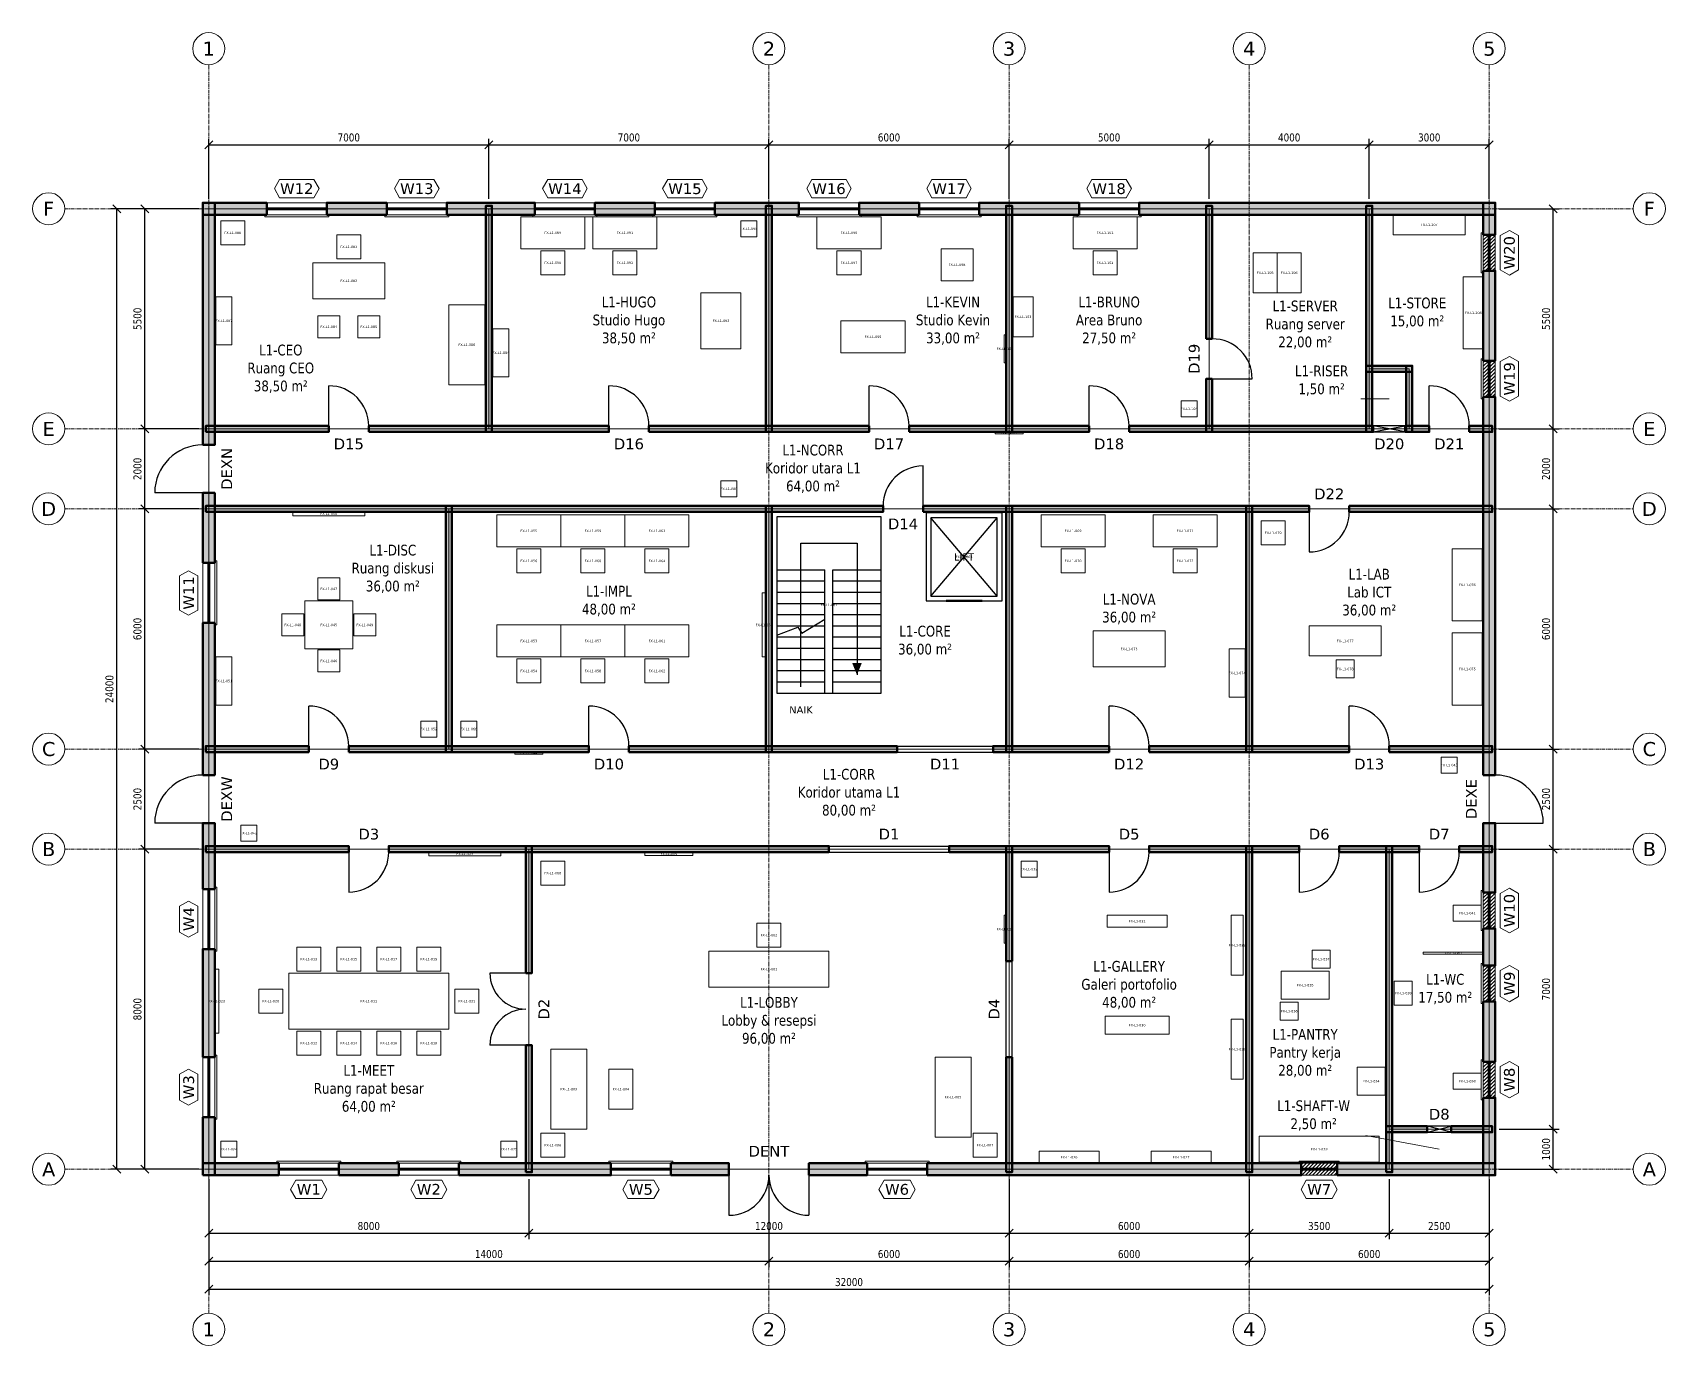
# Model space of a CAD drawing. Header units: millimetres. Extents: x -4400 to 36400, y -4400 to 28400.
import ezdxf
from ezdxf.enums import TextEntityAlignment as Align

# ---------------------------------------------------------------- set-up
doc = ezdxf.new("R2010")
doc.units = ezdxf.units.MM
doc.linetypes.add('CENTER', pattern=[5.08, 3.175, -0.635, 0.635, -0.635])
doc.linetypes.add('DASHED', pattern=[1.524, 1.27, -0.254])
for name, color, linetype, lineweight, true_color in [('A-ANNO-DIMS', 7, 'Continuous', 18, 0x2f4238), ('A-ANNO-RMNM', 7, 'Continuous', 18, 0x22302a), ('A-DOOR', 7, 'Continuous', 25, 0x1f4d3a), ('A-DOOR-IDEN', 7, 'Continuous', 13, 0x3d5a4c), ('A-FURN', 7, 'Continuous', 18, 0x8a8076), ('A-FURN-IDEN', 7, 'Continuous', 9, 0x8a8076), ('A-GLAZ', 7, 'Continuous', 18, 0x1f4d3a), ('A-GLAZ-IDEN', 7, 'Continuous', 13, 0x3d5a4c), ('A-GRID', 7, 'CENTER', 13, 0x8fa99b), ('A-GRID-IDEN', 7, 'Continuous', 18, 0x2f4238), ('A-STRS', 7, 'Continuous', 25, 0xb5532f), ('A-WALL', 7, 'Continuous', 50, 0x1f4d3a)]:
    doc.layers.add(name, color=color, linetype=linetype, lineweight=lineweight, true_color=true_color)
doc.layers.add('A-AREA', color=7, linetype='Continuous', lineweight=13, true_color=0xa0b4aa, plot=False)
doc.styles.add('KR-SANS', font='DejaVuSans.ttf', dxfattribs={"width": 0.8})
doc.dimstyles.new('KR-100', dxfattribs={"dimscale": 100, "dimtxt": 2, "dimasz": 0, "dimexe": 1.5, "dimexo": 1, "dimgap": 0.8, "dimtad": 1, "dimdec": 0, "dimtxsty": 'KR-SANS', "dimtsz": 1, "dimcen": 2.5, "dimclrd": 256, "dimclre": 256, "dimclrt": 256, "dimazin": 3, "dimtfac": 1, "dimtmove": 0, "dimatfit": 3, "dimarcsym": 0})

msp = doc.modelspace()

# ---------------------------------------------------------------- hatches: boundary and pattern name
at = {"layer": 'A-WALL', "true_color": 0x1f4d3a}
h = msp.add_hatch(color=119, dxfattribs=at)
h.dxf.hatch_style = 1
h.paths.add_polyline_path([(-150, 23850), (1450, 23850), (1450, 24150), (-150, 24150)])
h = msp.add_hatch(color=119, dxfattribs=at)
h.dxf.hatch_style = 1
h.paths.add_polyline_path([(-150, 18100), (150, 18100), (150, 24150), (-150, 24150)])
h = msp.add_hatch(color=119, dxfattribs=at)
h.dxf.hatch_style = 1
h.paths.add_polyline_path([(2950, 23850), (4450, 23850), (4450, 24150), (2950, 24150)])
h = msp.add_hatch(color=119, dxfattribs=at)
h.dxf.hatch_style = 1
h.paths.add_polyline_path([(5950, 23850), (8150, 23850), (8150, 24150), (5950, 24150)])
at = {"layer": 'A-WALL', "true_color": 0x4e7a64}
h = msp.add_hatch(color=117, dxfattribs=at)
h.dxf.hatch_style = 1
h.paths.add_polyline_path([(6925, 18425), (7075, 18425), (7075, 24075), (6925, 24075)])
at = {"layer": 'A-WALL', "true_color": 0x1f4d3a}
h = msp.add_hatch(color=119, dxfattribs=at)
h.dxf.hatch_style = 1
h.paths.add_polyline_path([(9650, 23850), (11150, 23850), (11150, 24150), (9650, 24150)])
h = msp.add_hatch(color=119, dxfattribs=at)
h.dxf.hatch_style = 1
h.paths.add_polyline_path([(12650, 23850), (14750, 23850), (14750, 24150), (12650, 24150)])
at = {"layer": 'A-WALL', "true_color": 0x4e7a64}
h = msp.add_hatch(color=117, dxfattribs=at)
h.dxf.hatch_style = 1
h.paths.add_polyline_path([(13925, 18425), (14075, 18425), (14075, 24075), (13925, 24075)])
at = {"layer": 'A-WALL', "true_color": 0x1f4d3a}
h = msp.add_hatch(color=119, dxfattribs=at)
h.dxf.hatch_style = 1
h.paths.add_polyline_path([(16250, 23850), (17750, 23850), (17750, 24150), (16250, 24150)])
h = msp.add_hatch(color=119, dxfattribs=at)
h.dxf.hatch_style = 1
h.paths.add_polyline_path([(19250, 23850), (21750, 23850), (21750, 24150), (19250, 24150)])
at = {"layer": 'A-WALL', "true_color": 0x4e7a64}
h = msp.add_hatch(color=117, dxfattribs=at)
h.dxf.hatch_style = 1
h.paths.add_polyline_path([(19925, 18425), (20075, 18425), (20075, 24075), (19925, 24075)])
at = {"layer": 'A-WALL', "true_color": 0x1f4d3a}
h = msp.add_hatch(color=119, dxfattribs=at)
h.dxf.hatch_style = 1
h.paths.add_polyline_path([(23250, 23850), (32150, 23850), (32150, 24150), (23250, 24150)])
at = {"layer": 'A-WALL', "true_color": 0x4e7a64}
h = msp.add_hatch(color=117, dxfattribs=at)
h.dxf.hatch_style = 1
h.paths.add_polyline_path([(24925, 20750), (25075, 20750), (25075, 24075), (24925, 24075)])
h = msp.add_hatch(color=117, dxfattribs=at)
h.dxf.hatch_style = 1
h.paths.add_polyline_path([(28925, 18425), (29075, 18425), (29075, 24075), (28925, 24075)])
at = {"layer": 'A-WALL', "true_color": 0x1f4d3a}
h = msp.add_hatch(color=119, dxfattribs=at)
h.dxf.hatch_style = 1
h.paths.add_polyline_path([(31850, 23350), (32150, 23350), (32150, 24150), (31850, 24150)])
h = msp.add_hatch(color=119, dxfattribs=at)
h.dxf.hatch_style = 1
h.paths.add_polyline_path([(31850, 20200), (32150, 20200), (32150, 22450), (31850, 22450)])
at = {"layer": 'A-WALL', "true_color": 0x4e7a64}
h = msp.add_hatch(color=117, dxfattribs=at)
h.dxf.hatch_style = 1
h.paths.add_polyline_path([(28925, 19925), (30075, 19925), (30075, 20075), (28925, 20075)])
h = msp.add_hatch(color=117, dxfattribs=at)
h.dxf.hatch_style = 1
h.paths.add_polyline_path([(29925, 18425), (30075, 18425), (30075, 20075), (29925, 20075)])
h = msp.add_hatch(color=117, dxfattribs=at)
h.dxf.hatch_style = 1
h.paths.add_polyline_path([(24925, 18425), (25075, 18425), (25075, 19750), (24925, 19750)])
at = {"layer": 'A-WALL', "true_color": 0x1f4d3a}
h = msp.add_hatch(color=119, dxfattribs=at)
h.dxf.hatch_style = 1
h.paths.add_polyline_path([(31850, 9850), (32150, 9850), (32150, 19300), (31850, 19300)])
at = {"layer": 'A-WALL', "true_color": 0x4e7a64}
h = msp.add_hatch(color=117, dxfattribs=at)
h.dxf.hatch_style = 1
h.paths.add_polyline_path([(-75, 18425), (3000, 18425), (3000, 18575), (-75, 18575)])
h = msp.add_hatch(color=117, dxfattribs=at)
h.dxf.hatch_style = 1
h.paths.add_polyline_path([(4000, 18425), (10000, 18425), (10000, 18575), (4000, 18575)])
h = msp.add_hatch(color=117, dxfattribs=at)
h.dxf.hatch_style = 1
h.paths.add_polyline_path([(11000, 18425), (16500, 18425), (16500, 18575), (11000, 18575)])
h = msp.add_hatch(color=117, dxfattribs=at)
h.dxf.hatch_style = 1
h.paths.add_polyline_path([(17500, 18425), (22000, 18425), (22000, 18575), (17500, 18575)])
h = msp.add_hatch(color=117, dxfattribs=at)
h.dxf.hatch_style = 1
h.paths.add_polyline_path([(23000, 18425), (29100, 18425), (29100, 18575), (23000, 18575)])
h = msp.add_hatch(color=117, dxfattribs=at)
h.dxf.hatch_style = 1
h.paths.add_polyline_path([(29900, 18425), (30500, 18425), (30500, 18575), (29900, 18575)])
h = msp.add_hatch(color=117, dxfattribs=at)
h.dxf.hatch_style = 1
h.paths.add_polyline_path([(31500, 18425), (32075, 18425), (32075, 18575), (31500, 18575)])
at = {"layer": 'A-WALL', "true_color": 0x1f4d3a}
h = msp.add_hatch(color=119, dxfattribs=at)
h.dxf.hatch_style = 1
h.paths.add_polyline_path([(-150, 15150), (150, 15150), (150, 16900), (-150, 16900)])
at = {"layer": 'A-WALL', "true_color": 0x4e7a64}
h = msp.add_hatch(color=117, dxfattribs=at)
h.dxf.hatch_style = 1
h.paths.add_polyline_path([(-75, 16425), (16850, 16425), (16850, 16575), (-75, 16575)])
h = msp.add_hatch(color=117, dxfattribs=at)
h.dxf.hatch_style = 1
h.paths.add_polyline_path([(5925, 10425), (6075, 10425), (6075, 16575), (5925, 16575)])
h = msp.add_hatch(color=117, dxfattribs=at)
h.dxf.hatch_style = 1
h.paths.add_polyline_path([(13925, 10425), (14075, 10425), (14075, 16575), (13925, 16575)])
h = msp.add_hatch(color=117, dxfattribs=at)
h.dxf.hatch_style = 1
h.paths.add_polyline_path([(17850, 16425), (27500, 16425), (27500, 16575), (17850, 16575)])
h = msp.add_hatch(color=117, dxfattribs=at)
h.dxf.hatch_style = 1
h.paths.add_polyline_path([(19925, 10425), (20075, 10425), (20075, 16575), (19925, 16575)])
h = msp.add_hatch(color=117, dxfattribs=at)
h.dxf.hatch_style = 1
h.paths.add_polyline_path([(25925, 10425), (26075, 10425), (26075, 16575), (25925, 16575)])
h = msp.add_hatch(color=117, dxfattribs=at)
h.dxf.hatch_style = 1
h.paths.add_polyline_path([(28500, 16425), (32075, 16425), (32075, 16575), (28500, 16575)])
at = {"layer": 'A-WALL', "true_color": 0x1f4d3a}
h = msp.add_hatch(color=119, dxfattribs=at)
h.dxf.hatch_style = 1
h.paths.add_polyline_path([(-150, 9850), (150, 9850), (150, 13650), (-150, 13650)])
at = {"layer": 'A-WALL', "true_color": 0x4e7a64}
h = msp.add_hatch(color=117, dxfattribs=at)
h.dxf.hatch_style = 1
h.paths.add_polyline_path([(-75, 10425), (2500, 10425), (2500, 10575), (-75, 10575)])
h = msp.add_hatch(color=117, dxfattribs=at)
h.dxf.hatch_style = 1
h.paths.add_polyline_path([(3500, 10425), (9500, 10425), (9500, 10575), (3500, 10575)])
h = msp.add_hatch(color=117, dxfattribs=at)
h.dxf.hatch_style = 1
h.paths.add_polyline_path([(10500, 10425), (17200, 10425), (17200, 10575), (10500, 10575)])
h = msp.add_hatch(color=117, dxfattribs=at)
h.dxf.hatch_style = 1
h.paths.add_polyline_path([(19600, 10425), (22500, 10425), (22500, 10575), (19600, 10575)])
h = msp.add_hatch(color=117, dxfattribs=at)
h.dxf.hatch_style = 1
h.paths.add_polyline_path([(23500, 10425), (28500, 10425), (28500, 10575), (23500, 10575)])
h = msp.add_hatch(color=117, dxfattribs=at)
h.dxf.hatch_style = 1
h.paths.add_polyline_path([(29500, 10425), (32075, 10425), (32075, 10575), (29500, 10575)])
at = {"layer": 'A-WALL', "true_color": 0x1f4d3a}
h = msp.add_hatch(color=119, dxfattribs=at)
h.dxf.hatch_style = 1
h.paths.add_polyline_path([(-150, 7000), (150, 7000), (150, 8650), (-150, 8650)])
h = msp.add_hatch(color=119, dxfattribs=at)
h.dxf.hatch_style = 1
h.paths.add_polyline_path([(31850, 6913), (32150, 6913), (32150, 8650), (31850, 8650)])
at = {"layer": 'A-WALL', "true_color": 0x4e7a64}
h = msp.add_hatch(color=117, dxfattribs=at)
h.dxf.hatch_style = 1
h.paths.add_polyline_path([(-75, 7925), (3500, 7925), (3500, 8075), (-75, 8075)])
h = msp.add_hatch(color=117, dxfattribs=at)
h.dxf.hatch_style = 1
h.paths.add_polyline_path([(4500, 7925), (15500, 7925), (15500, 8075), (4500, 8075)])
h = msp.add_hatch(color=117, dxfattribs=at)
h.dxf.hatch_style = 1
h.paths.add_polyline_path([(7925, 4900), (8075, 4900), (8075, 8075), (7925, 8075)])
h = msp.add_hatch(color=117, dxfattribs=at)
h.dxf.hatch_style = 1
h.paths.add_polyline_path([(18500, 7925), (22500, 7925), (22500, 8075), (18500, 8075)])
h = msp.add_hatch(color=117, dxfattribs=at)
h.dxf.hatch_style = 1
h.paths.add_polyline_path([(19925, 5200), (20075, 5200), (20075, 8075), (19925, 8075)])
h = msp.add_hatch(color=117, dxfattribs=at)
h.dxf.hatch_style = 1
h.paths.add_polyline_path([(23500, 7925), (27250, 7925), (27250, 8075), (23500, 8075)])
h = msp.add_hatch(color=117, dxfattribs=at)
h.dxf.hatch_style = 1
h.paths.add_polyline_path([(25925, -75), (26075, -75), (26075, 8075), (25925, 8075)])
h = msp.add_hatch(color=117, dxfattribs=at)
h.dxf.hatch_style = 1
h.paths.add_polyline_path([(28250, 7925), (30250, 7925), (30250, 8075), (28250, 8075)])
h = msp.add_hatch(color=117, dxfattribs=at)
h.dxf.hatch_style = 1
h.paths.add_polyline_path([(29425, -75), (29575, -75), (29575, 8075), (29425, 8075)])
h = msp.add_hatch(color=117, dxfattribs=at)
h.dxf.hatch_style = 1
h.paths.add_polyline_path([(31250, 7925), (32075, 7925), (32075, 8075), (31250, 8075)])
at = {"layer": 'A-WALL', "true_color": 0x1f4d3a}
h = msp.add_hatch(color=119, dxfattribs=at)
h.dxf.hatch_style = 1
h.paths.add_polyline_path([(31850, 5088), (32150, 5088), (32150, 6013), (31850, 6013)])
h = msp.add_hatch(color=119, dxfattribs=at)
h.dxf.hatch_style = 1
h.paths.add_polyline_path([(-150, 2800), (150, 2800), (150, 5500), (-150, 5500)])
h = msp.add_hatch(color=119, dxfattribs=at)
h.dxf.hatch_style = 1
h.paths.add_polyline_path([(31850, 2688), (32150, 2688), (32150, 4188), (31850, 4188)])
at = {"layer": 'A-WALL', "true_color": 0x4e7a64}
h = msp.add_hatch(color=117, dxfattribs=at)
h.dxf.hatch_style = 1
h.paths.add_polyline_path([(7925, -75), (8075, -75), (8075, 3100), (7925, 3100)])
h = msp.add_hatch(color=117, dxfattribs=at)
h.dxf.hatch_style = 1
h.paths.add_polyline_path([(19925, -75), (20075, -75), (20075, 2800), (19925, 2800)])
at = {"layer": 'A-WALL', "true_color": 0x1f4d3a}
h = msp.add_hatch(color=119, dxfattribs=at)
h.dxf.hatch_style = 1
h.paths.add_polyline_path([(31850, -150), (32150, -150), (32150, 1788), (31850, 1788)])
h = msp.add_hatch(color=119, dxfattribs=at)
h.dxf.hatch_style = 1
h.paths.add_polyline_path([(-150, -150), (150, -150), (150, 1300), (-150, 1300)])
at = {"layer": 'A-WALL', "true_color": 0x4e7a64}
h = msp.add_hatch(color=117, dxfattribs=at)
h.dxf.hatch_style = 1
h.paths.add_polyline_path([(29425, 925), (30450, 925), (30450, 1075), (29425, 1075)])
h = msp.add_hatch(color=117, dxfattribs=at)
h.dxf.hatch_style = 1
h.paths.add_polyline_path([(31050, 925), (32075, 925), (32075, 1075), (31050, 1075)])
at = {"layer": 'A-WALL', "true_color": 0x1f4d3a}
h = msp.add_hatch(color=119, dxfattribs=at)
h.dxf.hatch_style = 1
h.paths.add_polyline_path([(-150, -150), (1750, -150), (1750, 150), (-150, 150)])
h = msp.add_hatch(color=119, dxfattribs=at)
h.dxf.hatch_style = 1
h.paths.add_polyline_path([(3250, -150), (4750, -150), (4750, 150), (3250, 150)])
h = msp.add_hatch(color=119, dxfattribs=at)
h.dxf.hatch_style = 1
h.paths.add_polyline_path([(6250, -150), (10050, -150), (10050, 150), (6250, 150)])
h = msp.add_hatch(color=119, dxfattribs=at)
h.dxf.hatch_style = 1
h.paths.add_polyline_path([(11550, -150), (13000, -150), (13000, 150), (11550, 150)])
h = msp.add_hatch(color=119, dxfattribs=at)
h.dxf.hatch_style = 1
h.paths.add_polyline_path([(15000, -150), (16450, -150), (16450, 150), (15000, 150)])
h = msp.add_hatch(color=119, dxfattribs=at)
h.dxf.hatch_style = 1
h.paths.add_polyline_path([(17950, -150), (27300, -150), (27300, 150), (17950, 150)])
h = msp.add_hatch(color=119, dxfattribs=at)
h.dxf.hatch_style = 1
h.paths.add_polyline_path([(28200, -150), (32150, -150), (32150, 150), (28200, 150)])

# ---------------------------------------------------------------- linework, layer by layer
at = {"layer": 'A-ANNO-RMNM'}
for p, q in [((29500, 19250), (28790.2, 19250)), ((30750, 500), (28916.7, 846.1))]:
    msp.add_line(p, q, dxfattribs=at)
at = {"layer": 'A-AREA'}
for points in [[(0, 18500), (7000, 18500), (7000, 24000), (0, 24000)], [(7000, 18500), (14000, 18500), (14000, 24000), (7000, 24000)], [(14000, 18500), (20000, 18500), (20000, 24000), (14000, 24000)], [(20000, 18500), (25000, 18500), (25000, 24000), (20000, 24000)], [(25000, 18500), (29000, 18500), (29000, 24000), (25000, 24000)], [(29000, 20000), (30000, 20000), (30000, 18500), (32000, 18500), (32000, 24000), (29000, 24000)], [(29000, 18500), (30000, 18500), (30000, 20000), (29000, 20000)], [(0, 16500), (32000, 16500), (32000, 18500), (0, 18500)], [(0, 10500), (6000, 10500), (6000, 16500), (0, 16500)], [(6000, 10500), (14000, 10500), (14000, 16500), (6000, 16500)], [(14000, 10500), (20000, 10500), (20000, 16500), (14000, 16500)], [(20000, 10500), (26000, 10500), (26000, 16500), (20000, 16500)], [(26000, 10500), (32000, 10500), (32000, 16500), (26000, 16500)], [(0, 8000), (32000, 8000), (32000, 10500), (0, 10500)], [(0, 0), (8000, 0), (8000, 8000), (0, 8000)], [(8000, 0), (20000, 0), (20000, 8000), (8000, 8000)], [(20000, 0), (26000, 0), (26000, 8000), (20000, 8000)], [(26000, 0), (29500, 0), (29500, 8000), (26000, 8000)], [(29500, 1000), (32000, 1000), (32000, 8000), (29500, 8000)], [(29500, 0), (32000, 0), (32000, 1000), (29500, 1000)]]:
    msp.add_lwpolyline(points, close=True, dxfattribs=at)
at = {"layer": 'A-DOOR'}
for p, q in [((25075, 19750), (26075, 19750)), ((3000, 18575), (3000, 19575)), ((10000, 18575), (10000, 19575)), ((16500, 18575), (16500, 19575)), ((22000, 18575), (22000, 19575)), ((30500, 18575), (30500, 19575)), ((29100, 18425), (29900, 18575)), ((29900, 18425), (29100, 18575)), ((17850, 16575), (17850, 17575)), ((-150, 16900), (-1350, 16900)), ((27500, 16425), (27500, 15425)), ((2500, 10575), (2500, 11575)), ((9500, 10575), (9500, 11575)), ((22500, 10575), (22500, 11575)), ((28500, 10575), (28500, 11575)), ((-150, 8650), (-1350, 8650)), ((32150, 8650), (33350, 8650)), ((3500, 7925), (3500, 6925)), ((22500, 7925), (22500, 6925)), ((27250, 7925), (27250, 6925)), ((30250, 7925), (30250, 6925)), ((7925, 4900), (7025, 4900)), ((7925, 3100), (7025, 3100)), ((30450, 925), (31050, 1075)), ((31050, 925), (30450, 1075)), ((13000, -150), (13000, -1150)), ((15000, -150), (15000, -1150))]:
    msp.add_line(p, q, dxfattribs=at)
at = {"layer": 'A-DOOR', "linetype": 'DASHED', "ltscale": 8}
for p, q in [((17200, 10575), (19600, 10575)), ((17200, 10425), (19600, 10425)), ((15500, 8075), (18500, 8075)), ((15500, 7925), (18500, 7925)), ((19925, 2800), (19925, 5200)), ((20075, 2800), (20075, 5200))]:
    msp.add_line(p, q, dxfattribs=at)
at = {"layer": 'A-DOOR'}
for points in [[(29100, 18425), (29900, 18425), (29900, 18575), (29100, 18575)], [(30450, 925), (31050, 925), (31050, 1075), (30450, 1075)]]:
    msp.add_lwpolyline(points, close=True, dxfattribs=at)
for centre, radius, start, end in [((25075, 19750), 1000, 0, 90), ((3000, 18575), 1000, 0, 90), ((10000, 18575), 1000, 0, 90), ((16500, 18575), 1000, 0, 90), ((22000, 18575), 1000, 0, 90), ((30500, 18575), 1000, 0, 90), ((-150, 16900), 1200, 90, 180), ((17850, 16575), 1000, 90, 180), ((27500, 16425), 1000, 270, 0), ((2500, 10575), 1000, 0, 90), ((9500, 10575), 1000, 0, 90), ((22500, 10575), 1000, 0, 90), ((28500, 10575), 1000, 0, 90), ((-150, 8650), 1200, 90, 180), ((32150, 8650), 1200, 0, 90), ((3500, 7925), 1000, 270, 0), ((22500, 7925), 1000, 270, 0), ((27250, 7925), 1000, 270, 0), ((30250, 7925), 1000, 270, 0), ((7925, 4900), 900, 180, 270), ((7925, 3100), 900, 90, 180), ((13000, -150), 1000, 270, 0), ((15000, -150), 1000, 180, 270)]:
    msp.add_arc(centre, radius, start, end, dxfattribs=at)
at = {"layer": 'A-FURN'}
for points in [[(300, 23100), (900, 23100), (900, 23700), (300, 23700)], [(7800, 23000), (9400, 23000), (9400, 23800), (7800, 23800)], [(9600, 23000), (11200, 23000), (11200, 23800), (9600, 23800)], [(13300, 23300), (13700, 23300), (13700, 23700), (13300, 23700)], [(15200, 23000), (16800, 23000), (16800, 23800), (15200, 23800)], [(21600, 23000), (23200, 23000), (23200, 23800), (21600, 23800)], [(29600, 23350), (31400, 23350), (31400, 23850), (29600, 23850)], [(3200, 22750), (3800, 22750), (3800, 23350), (3200, 23350)], [(8900, 22950), (8300, 22950), (8300, 22350), (8900, 22350)], [(10700, 22950), (10100, 22950), (10100, 22350), (10700, 22350)], [(16300, 22950), (15700, 22950), (15700, 22350), (16300, 22350)], [(18300, 22200), (19100, 22200), (19100, 23000), (18300, 23000)], [(22700, 22950), (22100, 22950), (22100, 22350), (22700, 22350)], [(26100, 21900), (26700, 21900), (26700, 22900), (26100, 22900)], [(26700, 21900), (27300, 21900), (27300, 22900), (26700, 22900)], [(4400, 22650), (2600, 22650), (2600, 21750), (4400, 21750)], [(31350, 22300), (31350, 20500), (31850, 20500), (31850, 22300)], [(580, 20600), (580, 21800), (180, 21800), (180, 20600)], [(12300, 21900), (12300, 20500), (13300, 20500), (13300, 21900)], [(20600, 20800), (20600, 21800), (20100, 21800), (20100, 20800)], [(3275, 21325), (2725, 21325), (2725, 20775), (3275, 20775)], [(4275, 21325), (3725, 21325), (3725, 20775), (4275, 20775)], [(6900, 19600), (6900, 21600), (6000, 21600), (6000, 19600)], [(7500, 19800), (7500, 21000), (7100, 21000), (7100, 19800)], [(15800, 20400), (17400, 20400), (17400, 21200), (15800, 21200)], [(19875, 20850), (19875, 20150), (19925, 20150), (19925, 20850)], [(24300, 18800), (24700, 18800), (24700, 19200), (24300, 19200)], [(20350, 18425), (19650, 18425), (19650, 18375), (20350, 18375)], [(12800, 16800), (13200, 16800), (13200, 17200), (12800, 17200)], [(2100, 16330), (3900, 16330), (3900, 16430), (2100, 16430)], [(7200, 15550), (8800, 15550), (8800, 16350), (7200, 16350)], [(8800, 15550), (10400, 15550), (10400, 16350), (8800, 16350)], [(10400, 15550), (12000, 15550), (12000, 16350), (10400, 16350)], [(20800, 15550), (22400, 15550), (22400, 16350), (20800, 16350)], [(23600, 15550), (25200, 15550), (25200, 16350), (23600, 16350)], [(26300, 15600), (26900, 15600), (26900, 16200), (26300, 16200)], [(8300, 15500), (7700, 15500), (7700, 14900), (8300, 14900)], [(9900, 15500), (9300, 15500), (9300, 14900), (9900, 14900)], [(11500, 15500), (10900, 15500), (10900, 14900), (11500, 14900)], [(21900, 15500), (21300, 15500), (21300, 14900), (21900, 14900)], [(24700, 15500), (24100, 15500), (24100, 14900), (24700, 14900)], [(31075, 15500), (31075, 13700), (31825, 13700), (31825, 15500)], [(2725, 14225), (3275, 14225), (3275, 14775), (2725, 14775)], [(13830, 14400), (13830, 12800), (13930, 12800), (13930, 14400)], [(2375, 13325), (2375, 13875), (1825, 13875), (1825, 13325)], [(2400, 13000), (3600, 13000), (3600, 14200), (2400, 14200)], [(3625, 13875), (3625, 13325), (4175, 13325), (4175, 13875)], [(7200, 12800), (8800, 12800), (8800, 13600), (7200, 13600)], [(8800, 12800), (10400, 12800), (10400, 13600), (8800, 13600)], [(10400, 12800), (12000, 12800), (12000, 13600), (10400, 13600)], [(27500, 12825), (29300, 12825), (29300, 13575), (27500, 13575)], [(22100, 12550), (23900, 12550), (23900, 13450), (22100, 13450)], [(31075, 13400), (31075, 11600), (31825, 11600), (31825, 13400)], [(580, 11600), (580, 12800), (180, 12800), (180, 11600)], [(3275, 12975), (2725, 12975), (2725, 12425), (3275, 12425)], [(8300, 12750), (7700, 12750), (7700, 12150), (8300, 12150)], [(9900, 12750), (9300, 12750), (9300, 12150), (9900, 12150)], [(11500, 12750), (10900, 12750), (10900, 12150), (11500, 12150)], [(25500, 13000), (25500, 11800), (25900, 11800), (25900, 13000)], [(28625, 12725), (28175, 12725), (28175, 12275), (28625, 12275)], [(5300, 10800), (5700, 10800), (5700, 11200), (5300, 11200)], [(6300, 10800), (6700, 10800), (6700, 11200), (6300, 11200)], [(8350, 10425), (7650, 10425), (7650, 10375), (8350, 10375)], [(30800, 9900), (31200, 9900), (31200, 10300), (30800, 10300)], [(800, 8200), (1200, 8200), (1200, 8600), (800, 8600)], [(5500, 7830), (7300, 7830), (7300, 7930), (5500, 7930)], [(10900, 7840), (12100, 7840), (12100, 7920), (10900, 7920)], [(8300, 7100), (8900, 7100), (8900, 7700), (8300, 7700)], [(20300, 7300), (20700, 7300), (20700, 7700), (20300, 7700)], [(31100, 6600), (31100, 6200), (31800, 6200), (31800, 6600)], [(14300, 6150), (13700, 6150), (13700, 5550), (14300, 5550)], [(19875, 6350), (19875, 5650), (19925, 5650), (19925, 6350)], [(22450, 6050), (23950, 6050), (23950, 6350), (22450, 6350)], [(25550, 6350), (25550, 4850), (25850, 4850), (25850, 6350)], [(2200, 4950), (2800, 4950), (2800, 5550), (2200, 5550)], [(3200, 4950), (3800, 4950), (3800, 5550), (3200, 5550)], [(4200, 4950), (4800, 4950), (4800, 5550), (4200, 5550)], [(5200, 4950), (5800, 4950), (5800, 5550), (5200, 5550)], [(12500, 4550), (15500, 4550), (15500, 5450), (12500, 5450)], [(27575, 5025), (28025, 5025), (28025, 5475), (27575, 5475)], [(30350, 5375), (31850, 5375), (31850, 5425), (30350, 5425)], [(250, 3400), (250, 5000), (150, 5000), (150, 3400)], [(2000, 3500), (6000, 3500), (6000, 4900), (2000, 4900)], [(26800, 4250), (28000, 4250), (28000, 4950), (26800, 4950)], [(1850, 3900), (1850, 4500), (1250, 4500), (1250, 3900)], [(6150, 4500), (6150, 3900), (6750, 3900), (6750, 4500)], [(30075, 4100), (30075, 4700), (29625, 4700), (29625, 4100)], [(27225, 4175), (26775, 4175), (26775, 3725), (27225, 3725)], [(22400, 3375), (24000, 3375), (24000, 3825), (22400, 3825)], [(25550, 3750), (25550, 2250), (25850, 2250), (25850, 3750)], [(2800, 3450), (2200, 3450), (2200, 2850), (2800, 2850)], [(3800, 3450), (3200, 3450), (3200, 2850), (3800, 2850)], [(4800, 3450), (4200, 3450), (4200, 2850), (4800, 2850)], [(5800, 3450), (5200, 3450), (5200, 2850), (5800, 2850)], [(8550, 3000), (8550, 1000), (9450, 1000), (9450, 3000)], [(10600, 1500), (10600, 2500), (10000, 2500), (10000, 1500)], [(19050, 800), (19050, 2800), (18150, 2800), (18150, 800)], [(28700, 2550), (28700, 1850), (29400, 1850), (29400, 2550)], [(31100, 2400), (31100, 2000), (31800, 2000), (31800, 2400)], [(8300, 300), (8900, 300), (8900, 900), (8300, 900)], [(19100, 300), (19700, 300), (19700, 900), (19100, 900)], [(29250, 825), (26250, 825), (26250, 175), (29250, 175)], [(300, 300), (700, 300), (700, 700), (300, 700)], [(7300, 300), (7700, 300), (7700, 700), (7300, 700)], [(22250, 450), (20750, 450), (20750, 150), (22250, 150)], [(25050, 450), (23550, 450), (23550, 150), (25050, 150)]]:
    msp.add_lwpolyline(points, close=True, dxfattribs=at)
at = {"layer": 'A-GLAZ'}
for p, q in [((1450, 24150), (2950, 24150)), ((4450, 24150), (5950, 24150)), ((8150, 24150), (9650, 24150)), ((11150, 24150), (12650, 24150)), ((14750, 24150), (16250, 24150)), ((17750, 24150), (19250, 24150)), ((21750, 24150), (23250, 24150)), ((1450, 24025), (2950, 24025)), ((1450, 23975), (2950, 23975)), ((1450, 23850), (2950, 23850)), ((4450, 24025), (5950, 24025)), ((4450, 23975), (5950, 23975)), ((4450, 23850), (5950, 23850)), ((8150, 24025), (9650, 24025)), ((8150, 23975), (9650, 23975)), ((8150, 23850), (9650, 23850)), ((11150, 24025), (12650, 24025)), ((11150, 23975), (12650, 23975)), ((11150, 23850), (12650, 23850)), ((14750, 24025), (16250, 24025)), ((14750, 23975), (16250, 23975)), ((14750, 23850), (16250, 23850)), ((17750, 24025), (19250, 24025)), ((17750, 23975), (19250, 23975)), ((17750, 23850), (19250, 23850)), ((21750, 24025), (23250, 24025)), ((21750, 23975), (23250, 23975)), ((21750, 23850), (23250, 23850)), ((31850, 22450), (31850, 23350)), ((31850, 23305), (31895, 23350)), ((31850, 23215), (31985, 23350)), ((31850, 23125), (32075, 23350)), ((31850, 23035), (32150, 23335)), ((31975, 22450), (31975, 23350)), ((32025, 22450), (32025, 23350)), ((32150, 22450), (32150, 23350)), ((31850, 22945), (32150, 23245)), ((31850, 22855), (32150, 23155)), ((31850, 22765), (32150, 23065)), ((31850, 22675), (32150, 22975)), ((31850, 22585), (32150, 22885)), ((31850, 22495), (32150, 22795)), ((31895, 22450), (32150, 22705)), ((31985, 22450), (32150, 22615)), ((32075, 22450), (32150, 22525)), ((31850, 19300), (31850, 20200)), ((31850, 20155), (31895, 20200)), ((31850, 20065), (31985, 20200)), ((31850, 19975), (32075, 20200)), ((31850, 19885), (32150, 20185)), ((31850, 19795), (32150, 20095)), ((31850, 19705), (32150, 20005)), ((31975, 19300), (31975, 20200)), ((32025, 19300), (32025, 20200)), ((32150, 19300), (32150, 20200)), ((31850, 19615), (32150, 19915)), ((31850, 19525), (32150, 19825)), ((31850, 19435), (32150, 19735)), ((31850, 19345), (32150, 19645)), ((31895, 19300), (32150, 19555)), ((31985, 19300), (32150, 19465)), ((32075, 19300), (32150, 19375)), ((-150, 13650), (-150, 15150)), ((-25, 13650), (-25, 15150)), ((25, 13650), (25, 15150)), ((150, 13650), (150, 15150)), ((-150, 5500), (-150, 7000)), ((-25, 5500), (-25, 7000)), ((25, 5500), (25, 7000)), ((150, 5500), (150, 7000)), ((31850, 6013), (31850, 6913)), ((31850, 6868), (31895, 6913)), ((31850, 6778), (31985, 6913)), ((31850, 6688), (32075, 6913)), ((31850, 6598), (32150, 6898)), ((31850, 6508), (32150, 6808)), ((31850, 6418), (32150, 6718)), ((31850, 6328), (32150, 6628)), ((31850, 6238), (32150, 6538)), ((31975, 6013), (31975, 6913)), ((32025, 6013), (32025, 6913)), ((32150, 6013), (32150, 6913)), ((31850, 6148), (32150, 6448)), ((31850, 6058), (32150, 6358)), ((31895, 6013), (32150, 6268)), ((31985, 6013), (32150, 6178)), ((32075, 6013), (32150, 6088)), ((31850, 4188), (31850, 5088)), ((31850, 5043), (31895, 5088)), ((31850, 4953), (31985, 5088)), ((31850, 4863), (32075, 5088)), ((31850, 4773), (32150, 5073)), ((31850, 4683), (32150, 4983)), ((31975, 4188), (31975, 5088)), ((32025, 4188), (32025, 5088)), ((32150, 4188), (32150, 5088)), ((31850, 4593), (32150, 4893)), ((31850, 4503), (32150, 4803)), ((31850, 4413), (32150, 4713)), ((31850, 4323), (32150, 4623)), ((31850, 4233), (32150, 4533)), ((31895, 4188), (32150, 4443)), ((31985, 4188), (32150, 4353)), ((32075, 4188), (32150, 4263)), ((-150, 1300), (-150, 2800)), ((-25, 1300), (-25, 2800)), ((25, 1300), (25, 2800)), ((150, 1300), (150, 2800)), ((31850, 1788), (31850, 2688)), ((31850, 2643), (31895, 2688)), ((31850, 2553), (31985, 2688)), ((31850, 2463), (32075, 2688)), ((31850, 2373), (32150, 2673)), ((31850, 2283), (32150, 2583)), ((31850, 2193), (32150, 2493)), ((31975, 1788), (31975, 2688)), ((32025, 1788), (32025, 2688)), ((32150, 1788), (32150, 2688)), ((31850, 2103), (32150, 2403)), ((31850, 2013), (32150, 2313)), ((31850, 1923), (32150, 2223)), ((31850, 1833), (32150, 2133)), ((31895, 1788), (32150, 2043)), ((31985, 1788), (32150, 1953)), ((32075, 1788), (32150, 1863)), ((1750, 150), (3250, 150)), ((1750, 25), (3250, 25)), ((4750, 150), (6250, 150)), ((4750, 25), (6250, 25)), ((10050, 150), (11550, 150)), ((10050, 25), (11550, 25)), ((16450, 150), (17950, 150)), ((16450, 25), (17950, 25)), ((27300, 150), (28200, 150)), ((27300, 105), (27345, 150)), ((27300, 15), (27435, 150)), ((27300, -75), (27525, 150)), ((27300, 25), (28200, 25)), ((27315, -150), (27615, 150)), ((27405, -150), (27705, 150)), ((27495, -150), (27795, 150)), ((27585, -150), (27885, 150)), ((27675, -150), (27975, 150)), ((27765, -150), (28065, 150)), ((27855, -150), (28155, 150)), ((27945, -150), (28200, 105)), ((28035, -150), (28200, 15)), ((1750, -25), (3250, -25)), ((1750, -150), (3250, -150)), ((4750, -25), (6250, -25)), ((4750, -150), (6250, -150)), ((10050, -25), (11550, -25)), ((10050, -150), (11550, -150)), ((16450, -25), (17950, -25)), ((16450, -150), (17950, -150)), ((27300, -25), (28200, -25)), ((27300, -150), (28200, -150)), ((28125, -150), (28200, -75))]:
    msp.add_line(p, q, dxfattribs=at)
for points in [[(1400, 23850), (1400, 23800), (3000, 23800), (3000, 23850)], [(4400, 23850), (4400, 23800), (6000, 23800), (6000, 23850)], [(8100, 23850), (8100, 23800), (9700, 23800), (9700, 23850)], [(11100, 23850), (11100, 23800), (12700, 23800), (12700, 23850)], [(14700, 23850), (14700, 23800), (16300, 23800), (16300, 23850)], [(17700, 23850), (17700, 23800), (19300, 23800), (19300, 23850)], [(21700, 23850), (21700, 23800), (23300, 23800), (23300, 23850)], [(31850, 22400), (31800, 22400), (31800, 23400), (31850, 23400)], [(31850, 19250), (31800, 19250), (31800, 20250), (31850, 20250)], [(150, 13600), (200, 13600), (200, 15200), (150, 15200)], [(150, 5450), (200, 5450), (200, 7050), (150, 7050)], [(31850, 5963), (31800, 5963), (31800, 6963), (31850, 6963)], [(31850, 4138), (31800, 4138), (31800, 5138), (31850, 5138)], [(150, 1250), (200, 1250), (200, 2850), (150, 2850)], [(31850, 1738), (31800, 1738), (31800, 2738), (31850, 2738)], [(1700, 150), (1700, 200), (3300, 200), (3300, 150)], [(4700, 150), (4700, 200), (6300, 200), (6300, 150)], [(10000, 150), (10000, 200), (11600, 200), (11600, 150)], [(16400, 150), (16400, 200), (18000, 200), (18000, 150)], [(27250, 150), (27250, 200), (28250, 200), (28250, 150)]]:
    msp.add_lwpolyline(points, dxfattribs=at)
at = {"layer": 'A-GLAZ-IDEN'}
for points in [[(1643.6, 24501.8), (1770.7, 24733.7), (2629.3, 24733.7), (2756.4, 24501.8), (2629.3, 24270), (1770.7, 24270)], [(4643.6, 24501.8), (4770.7, 24733.7), (5629.3, 24733.7), (5756.4, 24501.8), (5629.3, 24270), (4770.7, 24270)], [(8343.6, 24501.8), (8470.7, 24733.7), (9329.3, 24733.7), (9456.4, 24501.8), (9329.3, 24270), (8470.7, 24270)], [(11343.6, 24501.8), (11470.7, 24733.7), (12329.3, 24733.7), (12456.4, 24501.8), (12329.3, 24270), (11470.7, 24270)], [(14943.6, 24501.8), (15070.7, 24733.7), (15929.3, 24733.7), (16056.4, 24501.8), (15929.3, 24270), (15070.7, 24270)], [(17943.6, 24501.8), (18070.7, 24733.7), (18929.3, 24733.7), (19056.4, 24501.8), (18929.3, 24270), (18070.7, 24270)], [(21943.6, 24501.8), (22070.7, 24733.7), (22929.3, 24733.7), (23056.4, 24501.8), (22929.3, 24270), (22070.7, 24270)], [(32501.8, 22343.6), (32270, 22470.7), (32270, 23329.3), (32501.8, 23456.4), (32733.7, 23329.3), (32733.7, 22470.7)], [(32501.8, 19193.6), (32270, 19320.7), (32270, 20179.3), (32501.8, 20306.4), (32733.7, 20179.3), (32733.7, 19320.7)], [(-501.8, 13843.6), (-733.7, 13970.7), (-733.7, 14829.3), (-501.8, 14956.4), (-270, 14829.3), (-270, 13970.7)], [(32501.8, 5906.6), (32270, 6033.7), (32270, 6892.3), (32501.8, 7019.4), (32733.7, 6892.3), (32733.7, 6033.7)], [(-501.8, 5797.5), (-733.7, 5924.7), (-733.7, 6575.3), (-501.8, 6702.5), (-270, 6575.3), (-270, 5924.7)], [(32501.8, 4185.5), (32270, 4312.7), (32270, 4963.3), (32501.8, 5090.5), (32733.7, 4963.3), (32733.7, 4312.7)], [(-501.8, 1597.5), (-733.7, 1724.7), (-733.7, 2375.3), (-501.8, 2502.5), (-270, 2375.3), (-270, 1724.7)], [(32501.8, 1785.5), (32270, 1912.7), (32270, 2563.3), (32501.8, 2690.5), (32733.7, 2563.3), (32733.7, 1912.7)], [(2047.5, -501.8), (2174.7, -270), (2825.3, -270), (2952.5, -501.8), (2825.3, -733.7), (2174.7, -733.7)], [(5047.5, -501.8), (5174.7, -270), (5825.3, -270), (5952.5, -501.8), (5825.3, -733.7), (5174.7, -733.7)], [(10347.5, -501.8), (10474.7, -270), (11125.3, -270), (11252.5, -501.8), (11125.3, -733.7), (10474.7, -733.7)], [(16747.5, -501.8), (16874.7, -270), (17525.3, -270), (17652.5, -501.8), (17525.3, -733.7), (16874.7, -733.7)], [(27297.5, -501.8), (27424.7, -270), (28075.3, -270), (28202.5, -501.8), (28075.3, -733.7), (27424.7, -733.7)]]:
    msp.add_lwpolyline(points, close=True, dxfattribs=at)
at = {"layer": 'A-GRID', "ltscale": 30}
for p, q in [((0, -3600), (0, 27600)), ((14000, -3600), (14000, 27600)), ((20000, -3600), (20000, 27600)), ((26000, -3600), (26000, 27600)), ((32000, -3600), (32000, 27600)), ((-3600, 24000), (35600, 24000)), ((-3600, 18500), (35600, 18500)), ((-3600, 16500), (35600, 16500)), ((-3600, 10500), (35600, 10500)), ((-3600, 8000), (35600, 8000)), ((-3600, 0), (35600, 0))]:
    msp.add_line(p, q, dxfattribs=at)
at = {"layer": 'A-GRID-IDEN'}
for centre in [(0, 28000), (14000, 28000), (20000, 28000), (26000, 28000), (32000, 28000), (-4000, 24000), (36000, 24000), (-4000, 18500), (36000, 18500), (-4000, 16500), (36000, 16500), (-4000, 10500), (36000, 10500), (-4000, 8000), (36000, 8000), (-4000, 0), (36000, 0), (0, -4000), (14000, -4000), (20000, -4000), (26000, -4000), (32000, -4000)]:
    msp.add_circle(centre, 400, dxfattribs=at)
at = {"layer": 'A-STRS'}
for p, q in [((18045, 14320), (19705, 16280)), ((19705, 14320), (18045, 16280)), ((14200, 14980), (15400, 14980)), ((14200, 14700), (15400, 14700)), ((15400, 11900), (15400, 14980)), ((15600, 14980), (16800, 14980)), ((15600, 11900), (15600, 14980)), ((15600, 14700), (16800, 14700)), ((14200, 14420), (15400, 14420)), ((15600, 14420), (16800, 14420)), ((14200, 14140), (15400, 14140)), ((15600, 14140), (16800, 14140)), ((14200, 13860), (15400, 13860)), ((14200, 13580), (15400, 13580)), ((15600, 13860), (16800, 13860)), ((15600, 13580), (16800, 13580)), ((14200, 13300), (15400, 13300)), ((15600, 13300), (16800, 13300)), ((14200, 13020), (15400, 13020)), ((14200, 12740), (15400, 12740)), ((15600, 13020), (16800, 13020)), ((15600, 12740), (16800, 12740)), ((14200, 12460), (15400, 12460)), ((15600, 12460), (16800, 12460)), ((14200, 12180), (15400, 12180)), ((14200, 11900), (15400, 11900)), ((15600, 12180), (16800, 12180)), ((15600, 11900), (16800, 11900))]:
    msp.add_line(p, q, dxfattribs=at)
at = {"layer": 'A-STRS', "lineweight": 50}
msp.add_line((18425, 14200), (19325, 14200), dxfattribs=at)
at = {"layer": 'A-STRS'}
for points in [[(17925, 14200), (19825, 14200), (19825, 16400), (17925, 16400)], [(14200, 11900), (16800, 11900), (16800, 16300), (14200, 16300)], [(18045, 14320), (19705, 14320), (19705, 16280), (18045, 16280)]]:
    msp.add_lwpolyline(points, close=True, dxfattribs=at)
for points in [[(14800, 12050), (14800, 15640), (16200, 15640), (16200, 12350)], [(14200, 13344), (14720, 13544), (14820, 13394), (15400, 13744)]]:
    msp.add_lwpolyline(points, dxfattribs=at)
msp.add_solid([(16200, 12350), (16320, 12650), (16080, 12650)], dxfattribs=at)
at = {"layer": 'A-WALL'}
for points in [[(-150, 23850), (1450, 23850), (1450, 24150), (-150, 24150)], [(-150, 18100), (150, 18100), (150, 24150), (-150, 24150)], [(2950, 23850), (4450, 23850), (4450, 24150), (2950, 24150)], [(5950, 23850), (8150, 23850), (8150, 24150), (5950, 24150)], [(6925, 18425), (7075, 18425), (7075, 24075), (6925, 24075)], [(9650, 23850), (11150, 23850), (11150, 24150), (9650, 24150)], [(12650, 23850), (14750, 23850), (14750, 24150), (12650, 24150)], [(13925, 18425), (14075, 18425), (14075, 24075), (13925, 24075)], [(16250, 23850), (17750, 23850), (17750, 24150), (16250, 24150)], [(19250, 23850), (21750, 23850), (21750, 24150), (19250, 24150)], [(19925, 18425), (20075, 18425), (20075, 24075), (19925, 24075)], [(23250, 23850), (32150, 23850), (32150, 24150), (23250, 24150)], [(24925, 20750), (25075, 20750), (25075, 24075), (24925, 24075)], [(28925, 18425), (29075, 18425), (29075, 24075), (28925, 24075)], [(31850, 23350), (32150, 23350), (32150, 24150), (31850, 24150)], [(31850, 20200), (32150, 20200), (32150, 22450), (31850, 22450)], [(28925, 19925), (30075, 19925), (30075, 20075), (28925, 20075)], [(29925, 18425), (30075, 18425), (30075, 20075), (29925, 20075)], [(24925, 18425), (25075, 18425), (25075, 19750), (24925, 19750)], [(31850, 9850), (32150, 9850), (32150, 19300), (31850, 19300)], [(-75, 18425), (3000, 18425), (3000, 18575), (-75, 18575)], [(4000, 18425), (10000, 18425), (10000, 18575), (4000, 18575)], [(11000, 18425), (16500, 18425), (16500, 18575), (11000, 18575)], [(17500, 18425), (22000, 18425), (22000, 18575), (17500, 18575)], [(23000, 18425), (29100, 18425), (29100, 18575), (23000, 18575)], [(29900, 18425), (30500, 18425), (30500, 18575), (29900, 18575)], [(31500, 18425), (32075, 18425), (32075, 18575), (31500, 18575)], [(-150, 15150), (150, 15150), (150, 16900), (-150, 16900)], [(-75, 16425), (16850, 16425), (16850, 16575), (-75, 16575)], [(5925, 10425), (6075, 10425), (6075, 16575), (5925, 16575)], [(13925, 10425), (14075, 10425), (14075, 16575), (13925, 16575)], [(17850, 16425), (27500, 16425), (27500, 16575), (17850, 16575)], [(19925, 10425), (20075, 10425), (20075, 16575), (19925, 16575)], [(25925, 10425), (26075, 10425), (26075, 16575), (25925, 16575)], [(28500, 16425), (32075, 16425), (32075, 16575), (28500, 16575)], [(-150, 9850), (150, 9850), (150, 13650), (-150, 13650)], [(-75, 10425), (2500, 10425), (2500, 10575), (-75, 10575)], [(3500, 10425), (9500, 10425), (9500, 10575), (3500, 10575)], [(10500, 10425), (17200, 10425), (17200, 10575), (10500, 10575)], [(19600, 10425), (22500, 10425), (22500, 10575), (19600, 10575)], [(23500, 10425), (28500, 10425), (28500, 10575), (23500, 10575)], [(29500, 10425), (32075, 10425), (32075, 10575), (29500, 10575)], [(-150, 7000), (150, 7000), (150, 8650), (-150, 8650)], [(31850, 6913), (32150, 6913), (32150, 8650), (31850, 8650)], [(-75, 7925), (3500, 7925), (3500, 8075), (-75, 8075)], [(4500, 7925), (15500, 7925), (15500, 8075), (4500, 8075)], [(7925, 4900), (8075, 4900), (8075, 8075), (7925, 8075)], [(18500, 7925), (22500, 7925), (22500, 8075), (18500, 8075)], [(19925, 5200), (20075, 5200), (20075, 8075), (19925, 8075)], [(23500, 7925), (27250, 7925), (27250, 8075), (23500, 8075)], [(25925, -75), (26075, -75), (26075, 8075), (25925, 8075)], [(28250, 7925), (30250, 7925), (30250, 8075), (28250, 8075)], [(29425, -75), (29575, -75), (29575, 8075), (29425, 8075)], [(31250, 7925), (32075, 7925), (32075, 8075), (31250, 8075)], [(31850, 5088), (32150, 5088), (32150, 6013), (31850, 6013)], [(-150, 2800), (150, 2800), (150, 5500), (-150, 5500)], [(31850, 2688), (32150, 2688), (32150, 4188), (31850, 4188)], [(7925, -75), (8075, -75), (8075, 3100), (7925, 3100)], [(19925, -75), (20075, -75), (20075, 2800), (19925, 2800)], [(31850, -150), (32150, -150), (32150, 1788), (31850, 1788)], [(-150, -150), (150, -150), (150, 1300), (-150, 1300)], [(29425, 925), (30450, 925), (30450, 1075), (29425, 1075)], [(31050, 925), (32075, 925), (32075, 1075), (31050, 1075)], [(-150, -150), (1750, -150), (1750, 150), (-150, 150)], [(3250, -150), (4750, -150), (4750, 150), (3250, 150)], [(6250, -150), (10050, -150), (10050, 150), (6250, 150)], [(11550, -150), (13000, -150), (13000, 150), (11550, 150)], [(15000, -150), (16450, -150), (16450, 150), (15000, 150)], [(17950, -150), (27300, -150), (27300, 150), (17950, 150)], [(28200, -150), (32150, -150), (32150, 150), (28200, 150)]]:
    msp.add_lwpolyline(points, close=True, dxfattribs=at)

# ---------------------------------------------------------------- texts
at = {"layer": 'A-ANNO-RMNM', "char_height": 269.24, "attachment_point": 5, "style": 'KR-SANS'}
for s, insert in [('L1-HUGO\\PStudio Hugo\\P38,50 m²', (10500, 21200)), ('L1-KEVIN\\PStudio Kevin\\P33,00 m²', (18600, 21200)), ('L1-BRUNO\\PArea Bruno\\P27,50 m²', (22500, 21200)), ('L1-SERVER\\PRuang server\\P22,00 m²', (27400, 21100)), ('L1-STORE\\P15,00 m²', (30200, 21400)), ('L1-CEO\\PRuang CEO\\P38,50 m²', (1800, 20000)), ('L1-RISER\\P1,50 m²', (27809.6, 19702.9)), ('L1-NCORR\\PKoridor utara L1\\P64,00 m²', (15100, 17500)), ('L1-DISC\\PRuang diskusi\\P36,00 m²', (4600, 15000)), ('L1-LAB\\PLab ICT\\P36,00 m²', (29000, 14400)), ('L1-IMPL\\P48,00 m²', (10000, 14200)), ('L1-NOVA\\P36,00 m²', (23000, 14000)), ('L1-CORE\\P36,00 m²', (17900, 13200)), ('L1-CORR\\PKoridor utama L1\\P80,00 m²', (16000, 9400)), ('L1-GALLERY\\PGaleri portofolio\\P48,00 m²', (23000, 4600)), ('L1-WC\\P17,50 m²', (30900, 4500)), ('L1-LOBBY\\PLobby & resepsi\\P96,00 m²', (14000, 3700)), ('L1-PANTRY\\PPantry kerja\\P28,00 m²', (27400, 2900)), ('L1-MEET\\PRuang rapat besar\\P64,00 m²', (4000, 2000)), ('L1-SHAFT-W\\P2,50 m²', (27610.7, 1341.2))]:
    msp.add_mtext(s, dxfattribs=dict(at, insert=insert))
at = {"layer": 'A-DOOR-IDEN', "style": 'KR-SANS'}
for s, p in [('D19', (24625, 20250)), ('DEXN', (450, 17500)), ('DEXW', (450, 9250)), ('DEXE', (31550, 9250)), ('D2', (8375, 4000)), ('D4', (19625, 4000))]:
    msp.add_text(s, height=269.24, rotation=90, dxfattribs=at).set_placement(p, align=Align.MIDDLE_CENTER)
for s, p in [('D15', (3500, 18125)), ('D16', (10500, 18125)), ('D17', (17000, 18125)), ('D18', (22500, 18125)), ('D20', (29500, 18125)), ('D21', (31000, 18125)), ('D22', (28000, 16875)), ('D14', (17350, 16125)), ('D9', (3000, 10125)), ('D10', (10000, 10125)), ('D11', (18400, 10125)), ('D12', (23000, 10125)), ('D13', (29000, 10125)), ('D3', (4000, 8375)), ('D1', (17000, 8375)), ('D5', (23000, 8375)), ('D6', (27750, 8375)), ('D7', (30750, 8375)), ('D8', (30750, 1375)), ('DENT', (14000, 450))]:
    msp.add_text(s, height=269.24, dxfattribs=at).set_placement(p, align=Align.MIDDLE_CENTER)
at = {"layer": 'A-FURN-IDEN', "style": 'KR-SANS'}
for s, p in [('FX-L1-088', (600, 23400)), ('FX-L1-089', (8600, 23400)), ('FX-L1-091', (10400, 23400)), ('FX-L1-095', (13500, 23500)), ('FX-L1-096', (16000, 23400)), ('FX-L1-101', (22400, 23400)), ('FX-L1-107', (30500, 23600)), ('FX-L1-083', (3500, 23050)), ('FX-L1-090', (8600, 22650)), ('FX-L1-092', (10400, 22650)), ('FX-L1-097', (16000, 22650)), ('FX-L1-098', (18700, 22600)), ('FX-L1-102', (22400, 22650)), ('FX-L1-082', (3500, 22200)), ('FX-L1-105', (26400, 22400)), ('FX-L1-106', (27000, 22400)), ('FX-L1-087', (380, 21200)), ('FX-L1-093', (12800, 21200)), ('FX-L1-103', (20350, 21300)), ('FX-L1-108', (31600, 21400)), ('FX-L1-084', (3000, 21050)), ('FX-L1-085', (4000, 21050)), ('FX-L1-099', (16600, 20800)), ('FX-L1-086', (6450, 20600)), ('FX-L1-094', (7300, 20400)), ('FX-L1-100', (19900, 20500)), ('FX-L1-104', (24500, 19000)), ('FX-L1-081', (20000, 18400)), ('FX-L1-080', (13000, 17000)), ('FX-L1-050', (3000, 16380)), ('FX-L1-055', (8000, 15950)), ('FX-L1-059', (9600, 15950)), ('FX-L1-063', (11200, 15950)), ('FX-L1-069', (21600, 15950)), ('FX-L1-071', (24400, 15950)), ('FX-L1-079', (26600, 15900)), ('FX-L1-056', (8000, 15200)), ('FX-L1-060', (9600, 15200)), ('FX-L1-064', (11200, 15200)), ('FX-L1-068', (18875, 15300)), ('FX-L1-070', (21600, 15200)), ('FX-L1-072', (24400, 15200)), ('FX-L1-047', (3000, 14500)), ('FX-L1-076', (31450, 14600)), ('FX-L1-067', (15500, 14100)), ('FX-L1-048', (2100, 13600)), ('FX-L1-045', (3000, 13600)), ('FX-L1-049', (3900, 13600)), ('FX-L1-065', (13880, 13600)), ('FX-L1-053', (8000, 13200)), ('FX-L1-057', (9600, 13200)), ('FX-L1-061', (11200, 13200)), ('FX-L1-077', (28400, 13200)), ('FX-L1-046', (3000, 12700)), ('FX-L1-073', (23000, 13000)), ('FX-L1-054', (8000, 12450)), ('FX-L1-058', (9600, 12450)), ('FX-L1-062', (11200, 12450)), ('FX-L1-074', (25700, 12400)), ('FX-L1-078', (28400, 12500)), ('FX-L1-075', (31450, 12500)), ('FX-L1-051', (380, 12200)), ('FX-L1-052', (5500, 11000)), ('FX-L1-066', (6500, 11000)), ('FX-L1-044', (8000, 10400)), ('FX-L1-043', (31000, 10100)), ('FX-L1-042', (1000, 8400)), ('FX-L1-023', (6400, 7880)), ('FX-L1-009', (11500, 7880)), ('FX-L1-008', (8600, 7400)), ('FX-L1-032', (20500, 7500)), ('FX-L1-031', (23200, 6200)), ('FX-L1-041', (31450, 6400)), ('FX-L1-002', (14000, 5850)), ('FX-L1-010', (19900, 6000)), ('FX-L1-029', (25700, 5600)), ('FX-L1-040', (31100, 5400)), ('FX-L1-013', (2500, 5250)), ('FX-L1-015', (3500, 5250)), ('FX-L1-017', (4500, 5250)), ('FX-L1-019', (5500, 5250)), ('FX-L1-001', (14000, 5000)), ('FX-L1-037', (27800, 5250)), ('FX-L1-035', (27400, 4600)), ('FX-L1-022', (200, 4200)), ('FX-L1-020', (1550, 4200)), ('FX-L1-011', (4000, 4200)), ('FX-L1-021', (6450, 4200)), ('FX-L1-039', (29850, 4400)), ('FX-L1-036', (27000, 3950)), ('FX-L1-030', (23200, 3600)), ('FX-L1-012', (2500, 3150)), ('FX-L1-014', (3500, 3150)), ('FX-L1-016', (4500, 3150)), ('FX-L1-018', (5500, 3150)), ('FX-L1-028', (25700, 3000)), ('FX-L1-034', (29050, 2200)), ('FX-L1-038', (31450, 2200)), ('FX-L1-003', (9000, 2000)), ('FX-L1-004', (10300, 2000)), ('FX-L1-005', (18600, 1800)), ('FX-L1-024', (500, 500)), ('FX-L1-025', (7500, 500)), ('FX-L1-006', (8600, 600)), ('FX-L1-007', (19400, 600)), ('FX-L1-033', (27750, 500)), ('FX-L1-026', (21500, 300)), ('FX-L1-027', (24300, 300))]:
    msp.add_text(s, height=60, dxfattribs=at).set_placement(p, align=Align.MIDDLE_CENTER)
at = {"layer": 'A-GLAZ-IDEN', "style": 'KR-SANS'}
for s, p in [('W12', (2200, 24501.8)), ('W13', (5200, 24501.8)), ('W14', (8900, 24501.8)), ('W15', (11900, 24501.8)), ('W16', (15500, 24501.8)), ('W17', (18500, 24501.8)), ('W18', (22500, 24501.8)), ('W1', (2500, -501.8)), ('W2', (5500, -501.8)), ('W5', (10800, -501.8)), ('W6', (17200, -501.8)), ('W7', (27750, -501.8))]:
    msp.add_text(s, height=269.24, dxfattribs=at).set_placement(p, align=Align.MIDDLE_CENTER)
for s, p in [('W20', (32501.8, 22900)), ('W19', (32501.8, 19750)), ('W11', (-501.8, 14400)), ('W4', (-501.8, 6250)), ('W10', (32501.8, 6463)), ('W9', (32501.8, 4638)), ('W8', (32501.8, 2238)), ('W3', (-501.8, 2050))]:
    msp.add_text(s, height=269.24, rotation=90, dxfattribs=at).set_placement(p, align=Align.MIDDLE_CENTER)
at = {"layer": 'A-GRID-IDEN', "style": 'KR-SANS'}
for s, p in [('1', (0, 28000)), ('2', (14000, 28000)), ('3', (20000, 28000)), ('4', (26000, 28000)), ('5', (32000, 28000)), ('F', (-4000, 24000)), ('F', (36000, 24000)), ('E', (-4000, 18500)), ('E', (36000, 18500)), ('D', (-4000, 16500)), ('D', (36000, 16500)), ('C', (-4000, 10500)), ('C', (36000, 10500)), ('B', (-4000, 8000)), ('B', (36000, 8000)), ('A', (-4000, 0)), ('A', (36000, 0)), ('1', (0, -4000)), ('2', (14000, -4000)), ('3', (20000, -4000)), ('4', (26000, -4000)), ('5', (32000, -4000))]:
    msp.add_text(s, height=350, dxfattribs=at).set_placement(p, align=Align.MIDDLE_CENTER)
at = {"layer": 'A-STRS', "style": 'KR-SANS'}
for s, p in [('LIFT', (18875, 15300)), ('NAIK', (14800, 11480))]:
    msp.add_text(s, height=180, dxfattribs=at).set_placement(p, align=Align.MIDDLE_CENTER)

# ---------------------------------------------------------------- dimensions: what is measured, and where the dimension line sits
at = {"layer": 'A-ANNO-DIMS'}
for base, p1, p2 in [((0, 25600), (0, 24150), (7000, 24150)), ((7000, 25600), (7000, 24150), (14000, 24150)), ((14000, 25600), (14000, 24150), (20000, 24150)), ((20000, 25600), (20000, 24150), (25000, 24150)), ((25000, 25600), (25000, 24150), (29000, 24150)), ((29000, 25600), (29000, 24150), (32000, 24150)), ((0, -1600), (0, -150), (8000, -150)), ((0, -2300), (0, -150), (14000, -150)), ((0, -3000), (0, -150), (32000, -150)), ((8000, -1600), (8000, -150), (20000, -150)), ((14000, -2300), (14000, -150), (20000, -150)), ((20000, -1600), (20000, -150), (26000, -150)), ((20000, -2300), (20000, -150), (26000, -150)), ((26000, -1600), (26000, -150), (29500, -150)), ((26000, -2300), (26000, -150), (32000, -150)), ((29500, -1600), (29500, -150), (32000, -150))]:
    msp.add_linear_dim(base=base, p1=p1, p2=p2, dimstyle='KR-100', dxfattribs=at).render()
for base, p1, p2 in [((-2300, 0), (-150, 0), (-150, 24000)), ((-1600, 18500), (-150, 18500), (-150, 24000)), ((33600, 18500), (32150, 18500), (32150, 24000)), ((-1600, 16500), (-150, 16500), (-150, 18500)), ((33600, 16500), (32150, 16500), (32150, 18500)), ((-1600, 10500), (-150, 10500), (-150, 16500)), ((33600, 10500), (32150, 10500), (32150, 16500)), ((-1600, 8000), (-150, 8000), (-150, 10500)), ((33600, 8000), (32150, 8000), (32150, 10500)), ((-1600, 0), (-150, 0), (-150, 8000)), ((33600, 1000), (32150, 1000), (32150, 8000)), ((33600, 0), (32150, 0), (32150, 1000))]:
    msp.add_linear_dim(base=base, p1=p1, p2=p2, angle=90, dimstyle='KR-100', dxfattribs=at).render()

doc.saveas('drawing.dxf')
